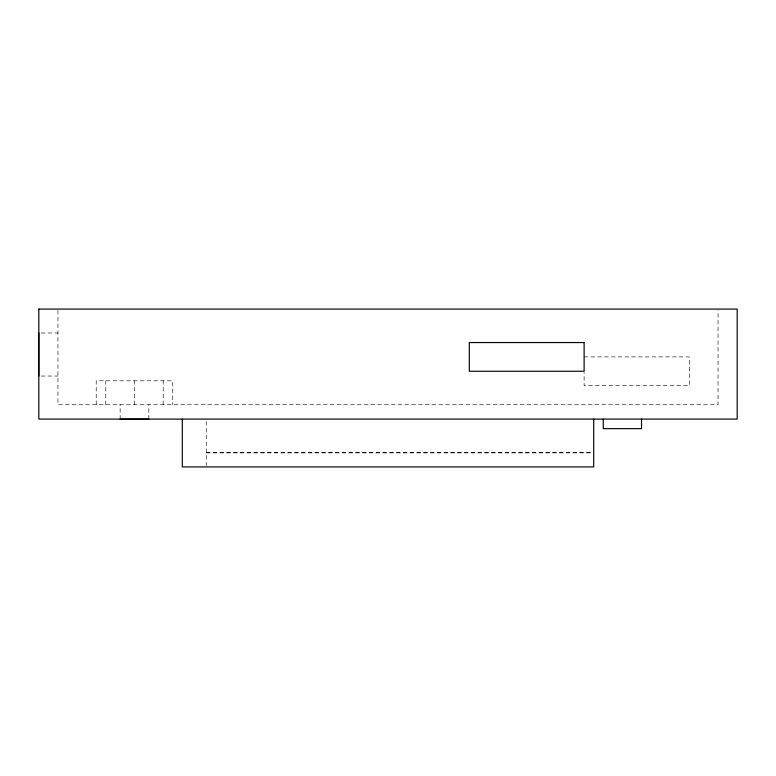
<?xml version="1.0" encoding="UTF-8"?>
<svg xmlns="http://www.w3.org/2000/svg" width="776" height="776" viewBox="0 0 776 776"><rect width="100%" height="100%" fill="white"/><g stroke="black" fill="none" stroke-linecap="round" stroke-linejoin="round"><path stroke-width="0.58" stroke-dasharray="3.88 2.91" d="M57.948 310.284L57.948 404.742L718.052 404.742L718.052 310.284M96.214 404.742L96.214 380.822L172.747 380.822L172.747 404.742M105.778 404.742L105.778 380.822M120.134 419.195L120.134 404.742M134.481 404.742L134.481 380.822M148.837 419.195L148.837 404.742M163.183 404.742L163.183 380.822M41.196 332.991L57.948 332.991M584.115 356.911L689.35 356.911L689.35 385.614L584.115 385.614L584.115 372.451M41.196 376.04L57.948 376.04M206.232 452.573L592.486 452.573M206.232 452.903L593.698 452.903M206.232 421.484L206.232 465.755"/><path stroke-width="1.16" d="M603.262 419.089L603.262 428.662L641.529 428.662L641.529 419.089M120.134 419.195L148.837 419.195M182.311 419.089L182.321 466.929L593.698 466.929L593.698 419.089M38.8 332.991L38.8 376.04M38.819 309.071L38.819 419.089L737.2 419.089L737.2 309.071L38.819 309.071M584.115 342.555L469.315 342.555L469.315 371.258L584.115 371.258L584.115 342.555"/></g></svg>
